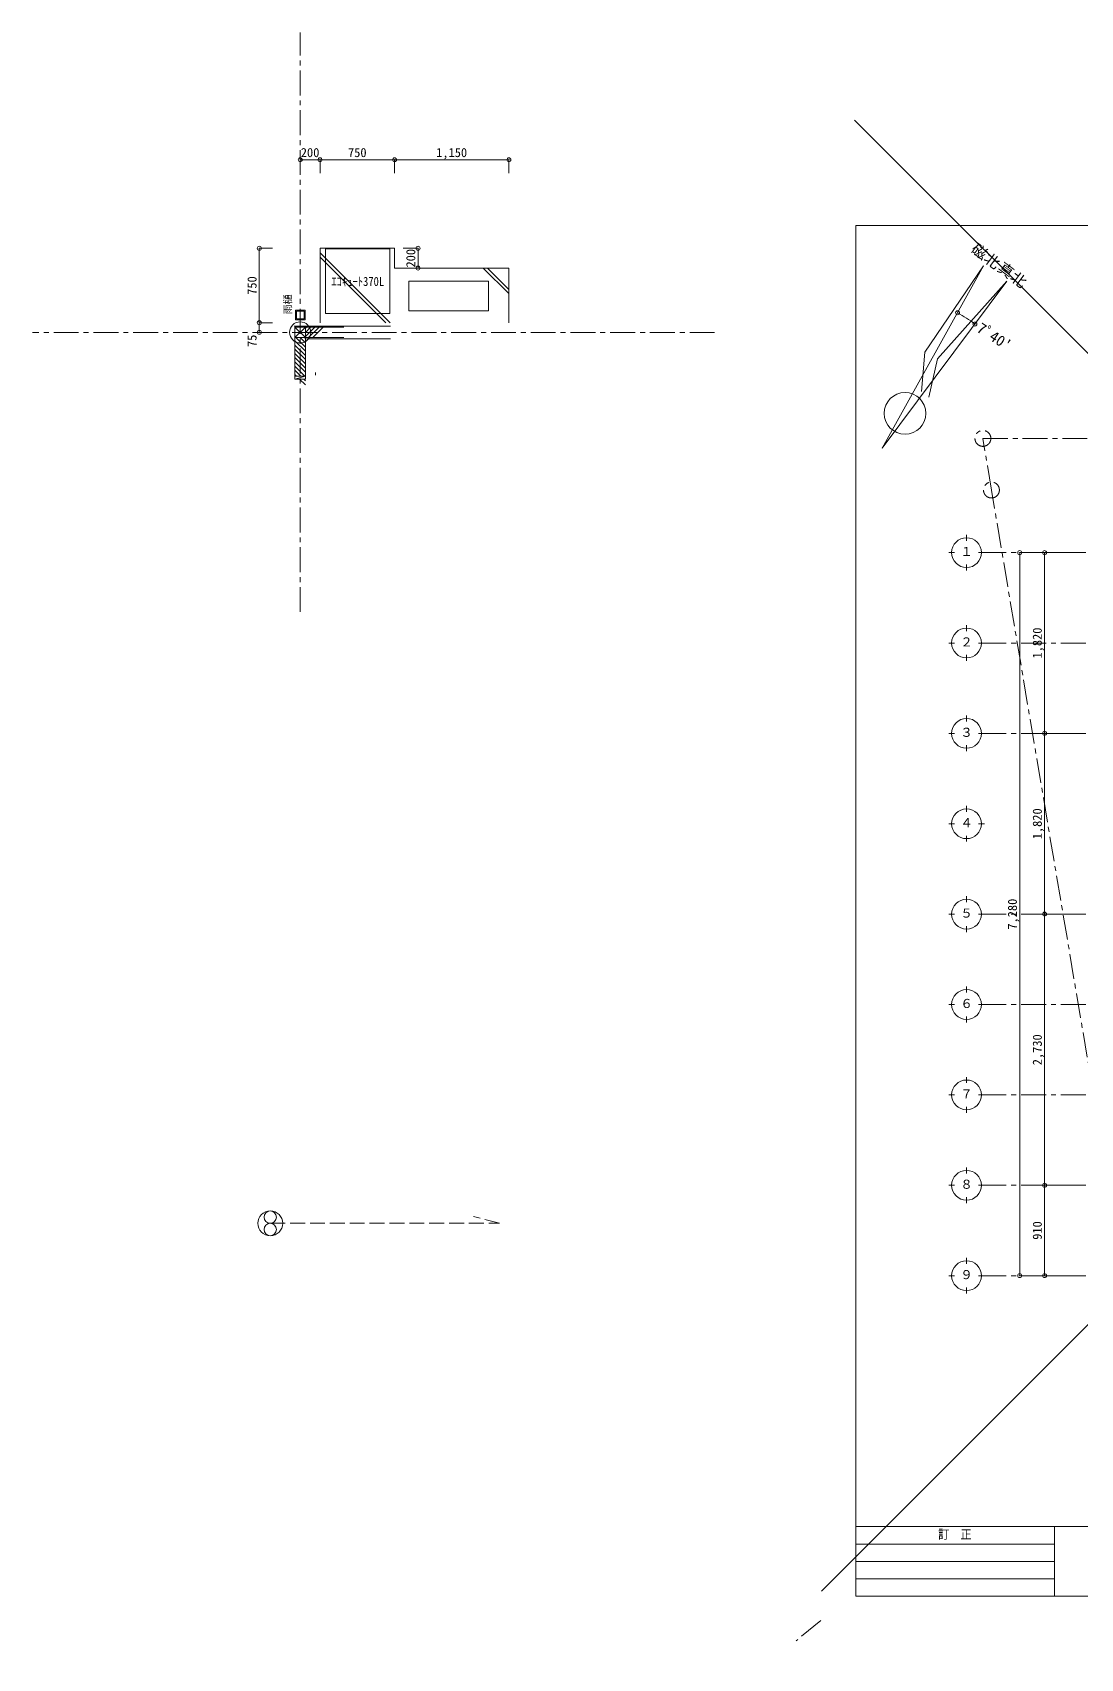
# Model space of a CAD drawing. Units: millimetres at full size, sheet at 1:50. Extents: x -16792 to 54909, y -26252 to 25759.
# Drawn here: x -16792 to -6246, y 9388 to 25759 of the extents above; entities that cross this region are included whole.
import ezdxf
from ezdxf.enums import TextEntityAlignment as Align

# ---------------------------------------------------------------- set-up
doc = ezdxf.new("R2010")
doc.units = ezdxf.units.MM
doc.header["$LTSCALE"] = 50
doc.header["$PDMODE"] = 32
doc.header["$PDSIZE"] = 40
doc.linetypes.add('CHAIN1', pattern=[8, 5, -1, 1, -1])
doc.linetypes.add('DASHED3', pattern=[4, 3, -1])
for name, color, linetype, lineweight in [('3-1_通り芯・通り番号', 7, 'Continuous', 13), ('3-2_柱(黄)', 4, 'Continuous', 5), ('3-3_仕上線(黄)', 3, 'Continuous', 20), ('3-4_下地・間柱(水色)', 4, 'Continuous', 5), ('3-6_住宅設備・造作', 4, 'Continuous', 5), ('3-8_ハッチング', 1, 'Continuous', 9), ('3-9_建築設備', 5, 'Continuous', 13), ('3-A_文字', 7, 'Continuous', 13), ('3-F_寸法・方位', 7, 'Continuous', 13), ('F-F_図面枠（共通）', 7, 'Continuous', 13)]:
    doc.layers.add(name, color=color, linetype=linetype, lineweight=lineweight)
doc.styles.add('ＭＳ ゴシック', font='')
doc.styles.get('ＭＳ ゴシック').set_extended_font_data('MS Gothic')

msp = doc.modelspace()

# ---------------------------------------------------------------- linework, layer by layer
at = {"layer": '3-1_通り芯・通り番号', "color": 1, "linetype": 'CHAIN1', "lineweight": 9}
for p, q in [((-14098.63, 19926.13), (-14098.63, 25759.09)), ((-9928.2, 22740.36), (-16792.15, 22740.36)), ((-7227.95, 21672.54), (5079.08, 21672.55)), ((-7141.86, 21152.77), (-7227.95, 21672.54)), ((-5512.47, 11499.56), (-7141.86, 21152.77)), ((-7242.18, 20522.55), (7012.93, 20522.55)), ((-7242.18, 19612.55), (7012.93, 19612.55)), ((-7242.18, 18702.55), (7012.93, 18702.55)), ((-7242.18, 16882.55), (7012.93, 16882.55)), ((-7242.18, 15972.55), (7012.93, 15972.55)), ((-7242.18, 15062.55), (7012.93, 15062.55)), ((-7242.18, 14152.55), (7012.93, 14152.55)), ((-7242.18, 13242.55), (7012.93, 13242.55))]:
    msp.add_line(p, q, dxfattribs=at)
at = {"layer": '3-1_通り芯・通り番号'}
for p, q in [((-7392.18, 20642.55), (-7392.18, 20702.55)), ((-7572.18, 20522.55), (-7512.18, 20522.55)), ((-7272.18, 20522.55), (-7212.18, 20522.55)), ((-7392.18, 20342.55), (-7392.18, 20402.55)), ((-7392.18, 19732.55), (-7392.18, 19792.55)), ((-7572.18, 19612.55), (-7512.18, 19612.55)), ((-7392.18, 19432.55), (-7392.18, 19492.55)), ((-7272.18, 19612.55), (-7212.18, 19612.55)), ((-7392.18, 18822.55), (-7392.18, 18882.55)), ((-7572.18, 18702.55), (-7512.18, 18702.55)), ((-7272.18, 18702.55), (-7212.18, 18702.55)), ((-7392.18, 18522.55), (-7392.18, 18582.55)), ((-7392.18, 17912.55), (-7392.18, 17972.55)), ((-7572.18, 17792.55), (-7512.18, 17792.55)), ((-7272.18, 17792.55), (-7212.18, 17792.55)), ((-7392.18, 17612.55), (-7392.18, 17672.55)), ((-7392.18, 17002.55), (-7392.18, 17062.55)), ((-7572.18, 16882.55), (-7512.18, 16882.55)), ((-7272.18, 16882.55), (-7212.18, 16882.55)), ((-7392.18, 16702.55), (-7392.18, 16762.55)), ((-7392.18, 16092.55), (-7392.18, 16152.55)), ((-7572.18, 15972.55), (-7512.18, 15972.55)), ((-7272.18, 15972.55), (-7212.18, 15972.55)), ((-7392.18, 15792.55), (-7392.18, 15852.55)), ((-7392.18, 15182.55), (-7392.18, 15242.55)), ((-7572.18, 15062.55), (-7512.18, 15062.55)), ((-7272.18, 15062.55), (-7212.18, 15062.55)), ((-7392.18, 14882.55), (-7392.18, 14942.55)), ((-7392.18, 14272.55), (-7392.18, 14332.55)), ((-7572.18, 14152.55), (-7512.18, 14152.55)), ((-7272.18, 14152.55), (-7212.18, 14152.55)), ((-7392.18, 13972.55), (-7392.18, 14032.55)), ((-7392.18, 13362.55), (-7392.18, 13422.55)), ((-7572.18, 13242.55), (-7512.18, 13242.55)), ((-7392.18, 13062.55), (-7392.18, 13122.55)), ((-7272.18, 13242.55), (-7212.18, 13242.55))]:
    msp.add_line(p, q, dxfattribs=at)
at = {"layer": '3-1_通り芯・通り番号', "color": 1, "linetype": 'CHAIN1', "lineweight": 9}
for centre in [(-7227.95, 21672.54), (-7227.95, 21672.54), (-7141.86, 21152.77), (-7141.86, 21152.77)]:
    msp.add_circle(centre, 80, dxfattribs=at)
at = {"layer": '3-1_通り芯・通り番号'}
for centre in [(-7392.18, 20522.55), (-7392.18, 19612.55), (-7392.18, 18702.55), (-7392.18, 17792.55), (-7392.18, 16882.55), (-7392.18, 15972.55), (-7392.18, 15062.55), (-7392.18, 14152.55), (-7392.18, 13242.55)]:
    msp.add_circle(centre, 150, dxfattribs=at)
at = {"layer": '3-2_柱(黄)'}
for p, q in [((-14151.13, 22687.86), (-14046.13, 22792.86)), ((-14151.13, 22792.86), (-14046.13, 22687.86))]:
    msp.add_line(p, q, dxfattribs=at)
at = {"layer": '3-2_柱(黄)', "color": 3, "lineweight": 20}
msp.add_lwpolyline([(-14151.13, 22792.86), (-14046.13, 22792.86), (-14046.13, 22687.86), (-14151.13, 22687.86)], close=True, dxfattribs=at)
msp.add_circle((-14098.63, 22740.36), 106.22, dxfattribs=at)
at = {"layer": '3-3_仕上線(黄)'}
msp.add_line((-13188.63, 22675.36), (-14033.63, 22675.36), dxfattribs=at)
at = {"layer": '3-4_下地・間柱(水色)'}
for p, q in [((-13188.63, 22801.86), (-14160.13, 22801.86)), ((-14046.13, 22792.86), (-13658.63, 22792.86)), ((-14151.13, 22687.86), (-14151.13, 22300.36)), ((-14046.13, 22687.86), (-13658.63, 22687.86)), ((-14046.13, 22687.86), (-14046.13, 22300.36)), ((-14046.13, 22687.86), (-13658.63, 22687.86)), ((-14046.13, 22687.86), (-14046.13, 22300.36)), ((-14046.13, 22300.36), (-14151.13, 22270.36))]:
    msp.add_line(p, q, dxfattribs=at)
msp.add_lwpolyline([(-14151.13, 22300.36), (-14046.13, 22300.36), (-14046.13, 22270.36), (-14151.13, 22270.36)], close=True, dxfattribs=at)
at = {"layer": '3-6_住宅設備・造作'}
for p, q in [((-13898.63, 22836.86), (-13898.63, 23586.86)), ((-13873.87, 23586.86), (-13871.74, 23586.86)), ((-13871.74, 23586.86), (-13148.63, 23586.86)), ((-13148.63, 23386.86), (-13148.63, 23586.86)), ((-13898.63, 23541.05), (-13194.44, 22836.86)), ((-13898.63, 23498.63), (-13236.86, 22836.86)), ((-13148.63, 23386.86), (-11998.63, 23386.86)), ((-12255.55, 23386.86), (-11998.63, 23129.95)), ((-12213.87, 23387.61), (-11998.63, 23172.37)), ((-11998.63, 22836.86), (-11998.63, 23386.86)), ((-13946.03, 22308.72), (-13943.02, 22337.72))]:
    msp.add_line(p, q, dxfattribs=at)
at = {"layer": '3-6_住宅設備・造作', "color": 7, "lineweight": 13}
for p, q in [((-14144.12, 22962.01), (-14049.12, 22962.01)), ((-14049.12, 22962.01), (-14049.12, 22867.01))]:
    msp.add_line(p, q, dxfattribs=at)
at = {"layer": '3-6_住宅設備・造作'}
msp.add_lwpolyline([(-13898.63, 23586.86), (-13880.27, 23586.86), (-13873.87, 23586.86)], dxfattribs=at)
for points in [[(-13195.05, 23581.45), (-13195.05, 22931.45), (-13845.05, 22931.45), (-13845.05, 23581.45)], [(-12203.48, 22956.92), (-13003.48, 22956.92), (-13003.48, 23256.92), (-12203.48, 23256.92)]]:
    msp.add_lwpolyline(points, close=True, dxfattribs=at)
at = {"layer": '3-6_住宅設備・造作', "color": 7, "lineweight": 13}
msp.add_lwpolyline([(-14049.12, 22867.01), (-14144.12, 22867.01), (-14144.12, 22962.01)], dxfattribs=at)
msp.add_lwpolyline([(-14059.12, 22952.01), (-14059.12, 22877.01), (-14134.12, 22877.01), (-14134.12, 22952.01)], close=True, dxfattribs=at)
at = {"layer": '3-8_ハッチング'}
for p, q in [((-14035.75, 22792.86), (-14046.13, 22782.49)), ((-13993.33, 22792.86), (-14046.13, 22740.06)), ((-13950.9, 22792.86), (-14046.13, 22697.64)), ((-13908.47, 22792.86), (-14013.47, 22687.86)), ((-13866.05, 22792.86), (-13971.05, 22687.86)), ((-14151.13, 22655.21), (-14046.13, 22550.21)), ((-14151.13, 22612.78), (-14046.13, 22507.78)), ((-14141.36, 22687.86), (-14046.13, 22592.64)), ((-14098.93, 22687.86), (-14046.13, 22635.06)), ((-14056.5, 22687.86), (-14046.13, 22677.49)), ((-14151.13, 22570.36), (-14046.13, 22465.36)), ((-14151.13, 22527.93), (-14046.13, 22422.93)), ((-14151.13, 22485.5), (-14046.13, 22380.5)), ((-14151.13, 22443.08), (-14046.13, 22338.08)), ((-14151.13, 22400.65), (-14050.84, 22300.36)), ((-14151.13, 22358.23), (-14093.27, 22300.36)), ((-14151.13, 22315.8), (-14135.69, 22300.36)), ((-14105.69, 22270.36), (-14046.13, 22210.8)), ((-14063.27, 22270.36), (-14046.13, 22253.23))]:
    msp.add_line(p, q, dxfattribs=at)
at = {"layer": '3-9_建築設備', "linetype": 'DASHED3'}
msp.add_lwpolyline([(-14399.78, 13769.63), (-12094, 13769.63), (-12353.12, 13839.06)], dxfattribs=at)
at = {"layer": '3-9_建築設備'}
for centre, radius in [((-14399.78, 13769.63), 125), ((-14399.78, 13832.13), 62.5), ((-14399.78, 13707.13), 62.5)]:
    msp.add_circle(centre, radius, dxfattribs=at)
at = {"layer": '3-A_文字'}
for p, q in [((-8242.48, 21573.98), (-7221.04, 23408.82)), ((-8242.48, 21573.98), (-6985.38, 23256.15)), ((-7811.08, 22540.29), (-7221.04, 23408.82)), ((-7686.02, 22474.1), (-6985.38, 23256.15)), ((-7811.08, 22540.29), (-7845.79, 22145.46)), ((-7686.02, 22474.1), (-7773.1, 22087.43))]:
    msp.add_line(p, q, dxfattribs=at)
msp.add_circle((-8011.56, 21924.8), 210, dxfattribs=at)
at = {"layer": '3-A_文字', "color": 4, "lineweight": 5}
msp.add_arc((-8242.48, 21573.98), 1560.74, 53.22897, 60.89564, dxfattribs=at)
at = {"layer": '3-A_文字', "color": 2}
for p in [(-7483.34, 22937.65), (-7308.2, 22824.18)]:
    msp.add_point(p, dxfattribs=at)
at = {"layer": '3-F_寸法・方位'}
for p, q in [((-14098.63, 24477.34), (-13898.63, 24477.34)), ((-14098.63, 24477.34), (-14098.63, 24342.48)), ((-13898.63, 24477.34), (-13898.63, 24342.48)), ((-13898.63, 24477.34), (-13148.63, 24477.34)), ((-13148.63, 24477.34), (-13148.63, 24342.48)), ((-13148.63, 24477.34), (-11998.63, 24477.34)), ((-11998.63, 24477.34), (-11998.63, 24342.48)), ((-14510.15, 23586.86), (-14377.41, 23586.86)), ((-14510.15, 23586.86), (-14510.15, 22836.86)), ((-12912.66, 23586.86), (-13061.83, 23586.86)), ((-12912.66, 23586.86), (-12912.66, 23386.86)), ((-12912.66, 23386.86), (-12961.97, 23386.86)), ((-14510.15, 22836.86), (-14377.41, 22836.86)), ((-14510.15, 22836.86), (-14510.15, 22740.36)), ((-6857.64, 20522.55), (-6857.64, 13242.55)), ((-6857.64, 20522.55), (-6607.64, 20522.55)), ((-6607.64, 18702.55), (-6607.64, 20522.55)), ((-6607.64, 20522.55), (-6357.64, 20522.55)), ((-6607.64, 16882.55), (-6607.64, 18702.55)), ((-6607.64, 18702.55), (-6357.64, 18702.55)), ((-6607.64, 14152.55), (-6607.64, 16882.55)), ((-6607.64, 16882.55), (-6357.64, 16882.55)), ((-6607.64, 13242.55), (-6607.64, 14152.55)), ((-6607.64, 14152.55), (-6357.64, 14152.55)), ((-6857.64, 13242.55), (-6607.64, 13242.55)), ((-6607.64, 13242.55), (-6357.64, 13242.55))]:
    msp.add_line(p, q, dxfattribs=at)
for p in [(-14098.63, 24477.34), (-13898.63, 24477.34), (-13148.63, 24477.34), (-11998.63, 24477.34), (-14510.15, 23586.86), (-12912.66, 23586.86), (-12912.66, 23386.86), (-14510.15, 22836.86), (-14510.15, 22740.36), (-6857.64, 20522.55), (-6607.64, 20522.55), (-6607.64, 18702.55), (-6607.64, 16882.55), (-6607.64, 14152.55), (-6857.64, 13242.55), (-6607.64, 13242.55)]:
    msp.add_point(p, dxfattribs=at)
at = {"layer": 'F-F_図面枠（共通）'}
for p, q in [((5917.62, 24837.95), (-8853.3, 10067.02)), ((-8520.13, 24875.55), (6967.02, 9388.39)), ((-8505.74, 23815.61), (11294.26, 23815.61)), ((-8505.74, 23815.61), (-8505.74, 10015.61)), ((-8505.74, 10715.61), (11294.26, 10715.61)), ((-6505.74, 10715.61), (-6505.74, 10015.61)), ((-8505.74, 10015.61), (11294.26, 10015.61))]:
    msp.add_line(p, q, dxfattribs=at)
at = {"layer": 'F-F_図面枠（共通）', "color": 4, "lineweight": 5}
for p, q in [((-8505.74, 10540.61), (-6505.74, 10540.61)), ((-8505.74, 10365.61), (-6505.74, 10365.61)), ((-8505.74, 10190.61), (-6505.74, 10190.61))]:
    msp.add_line(p, q, dxfattribs=at)
at = {"layer": 'F-F_図面枠（共通）', "color": 1, "linetype": 'CHAIN1', "lineweight": 9}
msp.add_line((-8860.22, 9771.38), (-9108.4, 9565.61), dxfattribs=at)

# ---------------------------------------------------------------- texts
at = {"layer": '3-6_住宅設備・造作', "style": 'ＭＳ ゴシック', "width": 0.85}
msp.add_text('ｴｺｷｭｰﾄ370L', height=91.64, dxfattribs=at).set_placement((-13784.61, 23179.84), align=Align.BOTTOM_LEFT)
at = {"layer": '3-A_文字', "style": 'ＭＳ ゴシック', "width": 1.05}
for s, p in [('磁北', (-7376.88, 23533.04)), ('真北', (-7110.91, 23343.26))]:
    msp.add_text(s, height=110, rotation=323.229, dxfattribs=at).set_placement(p, align=Align.BOTTOM_LEFT)
at = {"layer": '3-A_文字', "style": 'ＭＳ ゴシック'}
for s, height, rotation, p in [('雨樋', 73.31, 90, (-14164.7, 22921.72)), ("7ﾟ40'", 110, 327.062, (-7317.55, 22725.29))]:
    msp.add_text(s, height=height, rotation=rotation, dxfattribs=at).set_placement(p, align=Align.BOTTOM_LEFT)
for s, p in [('１', (-7454.68, 20460.05)), ('２', (-7454.68, 19550.05)), ('３', (-7454.68, 18640.05)), ('４', (-7454.68, 17730.05)), ('５', (-7454.68, 16820.05)), ('６', (-7454.68, 15910.05)), ('７', (-7454.68, 15000.05)), ('８', (-7454.68, 14090.05)), ('９', (-7454.68, 13180.05))]:
    msp.add_text(s, height=91.64, dxfattribs=at).set_placement(p, align=Align.BOTTOM_LEFT)
at = {"layer": '3-F_寸法・方位', "style": 'ＭＳ ゴシック'}
for s, p in [('200', (-14092.38, 24477.34)), ('750', (-13617.38, 24477.34)), ('1,150', (-12729.88, 24477.34))]:
    msp.add_text(s, height=91.64, dxfattribs=at).set_placement(p, align=Align.BOTTOM_LEFT)
for s, p in [('200', (-12912.66, 23393.11)), ('750', (-14510.15, 23118.11)), ('75', (-14510.15, 22592.67)), ('1,820', (-6607.64, 19456.3)), ('1,820', (-6607.64, 17636.3)), ('7,280', (-6857.64, 16726.3)), ('2,730', (-6607.64, 15361.3)), ('910', (-6607.64, 13603.8))]:
    msp.add_text(s, height=91.64, rotation=90, dxfattribs=at).set_placement(p, align=Align.BOTTOM_LEFT)
at = {"layer": 'F-F_図面枠（共通）', "style": 'ＭＳ ゴシック', "width": 0.9}
msp.add_text('訂\u3000正', height=91.64, dxfattribs=at).set_placement((-7678.24, 10565.61), align=Align.BOTTOM_LEFT)

doc.saveas('drawing.dxf')
